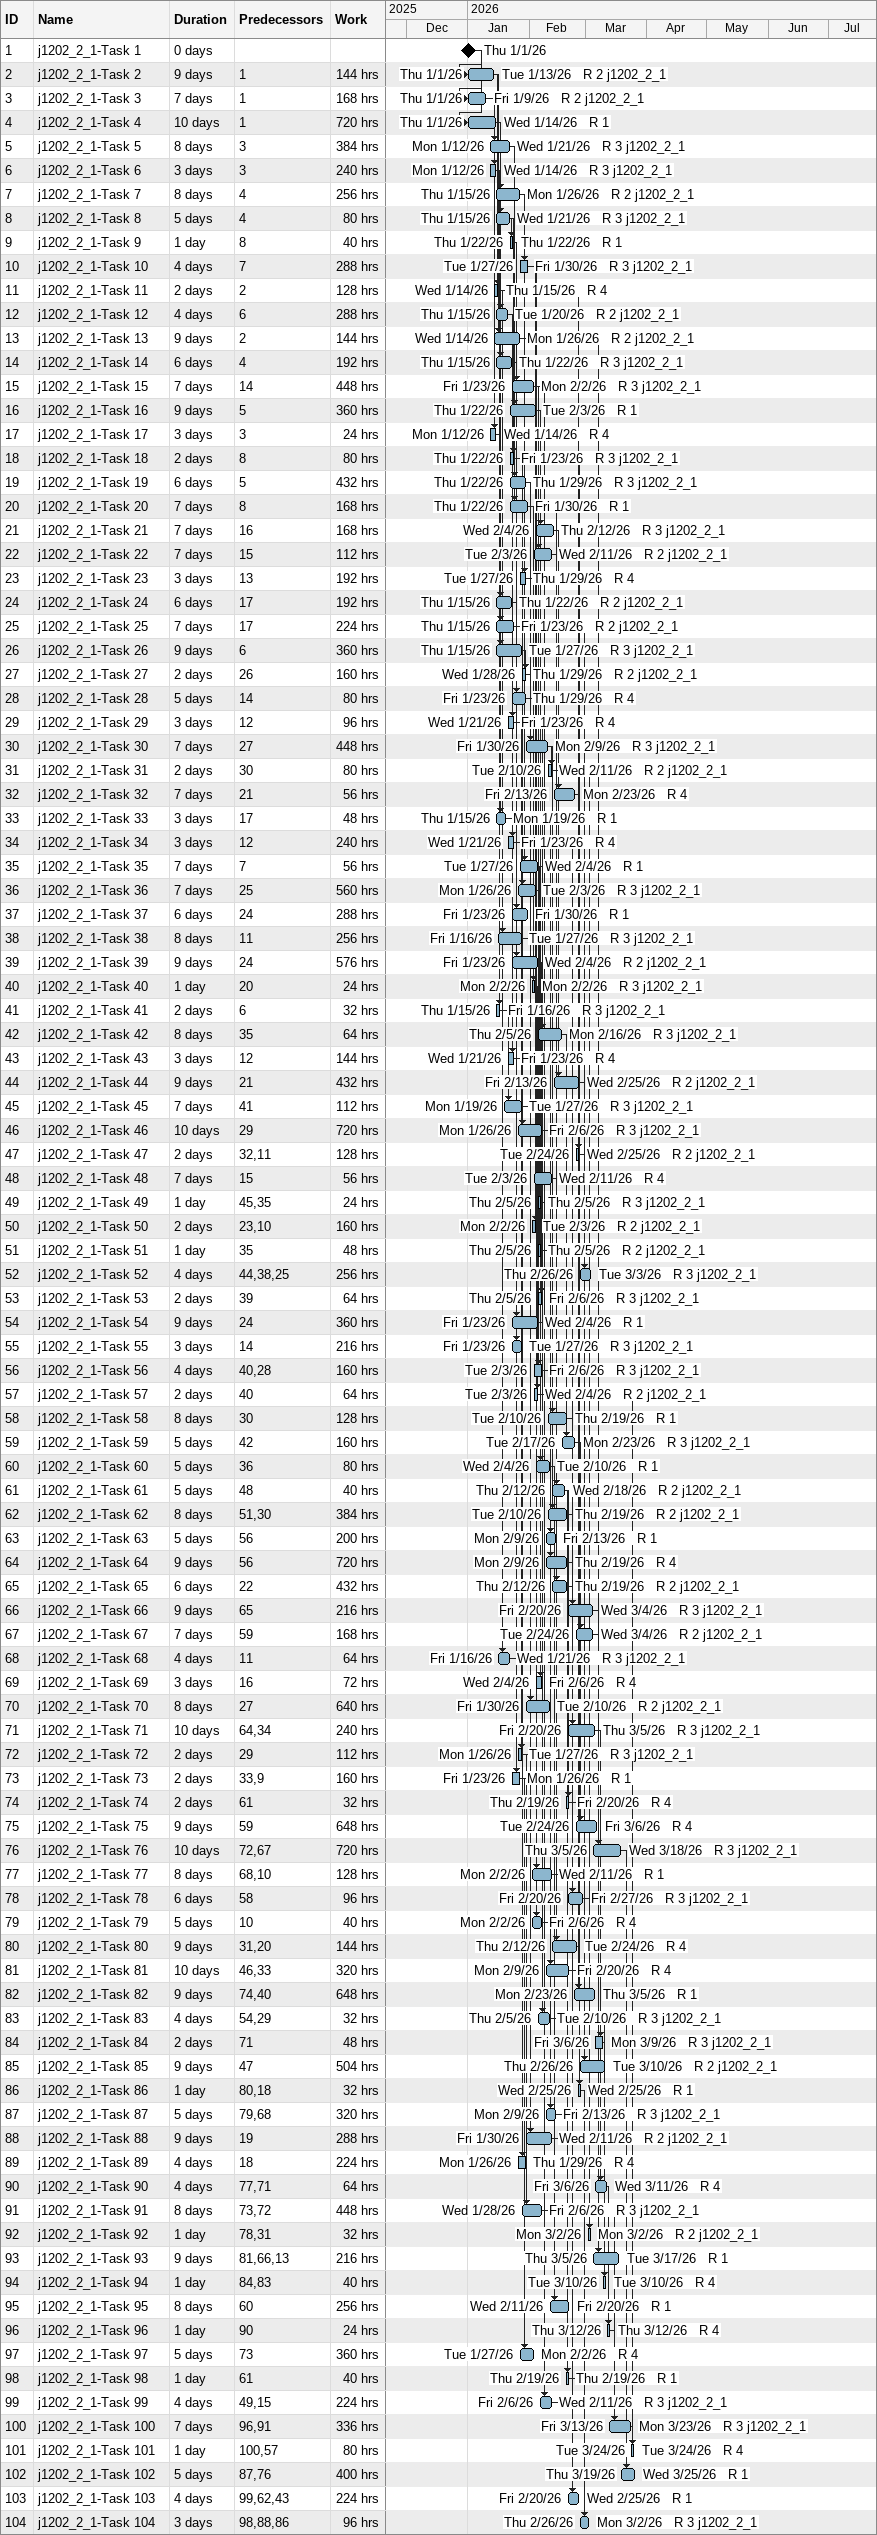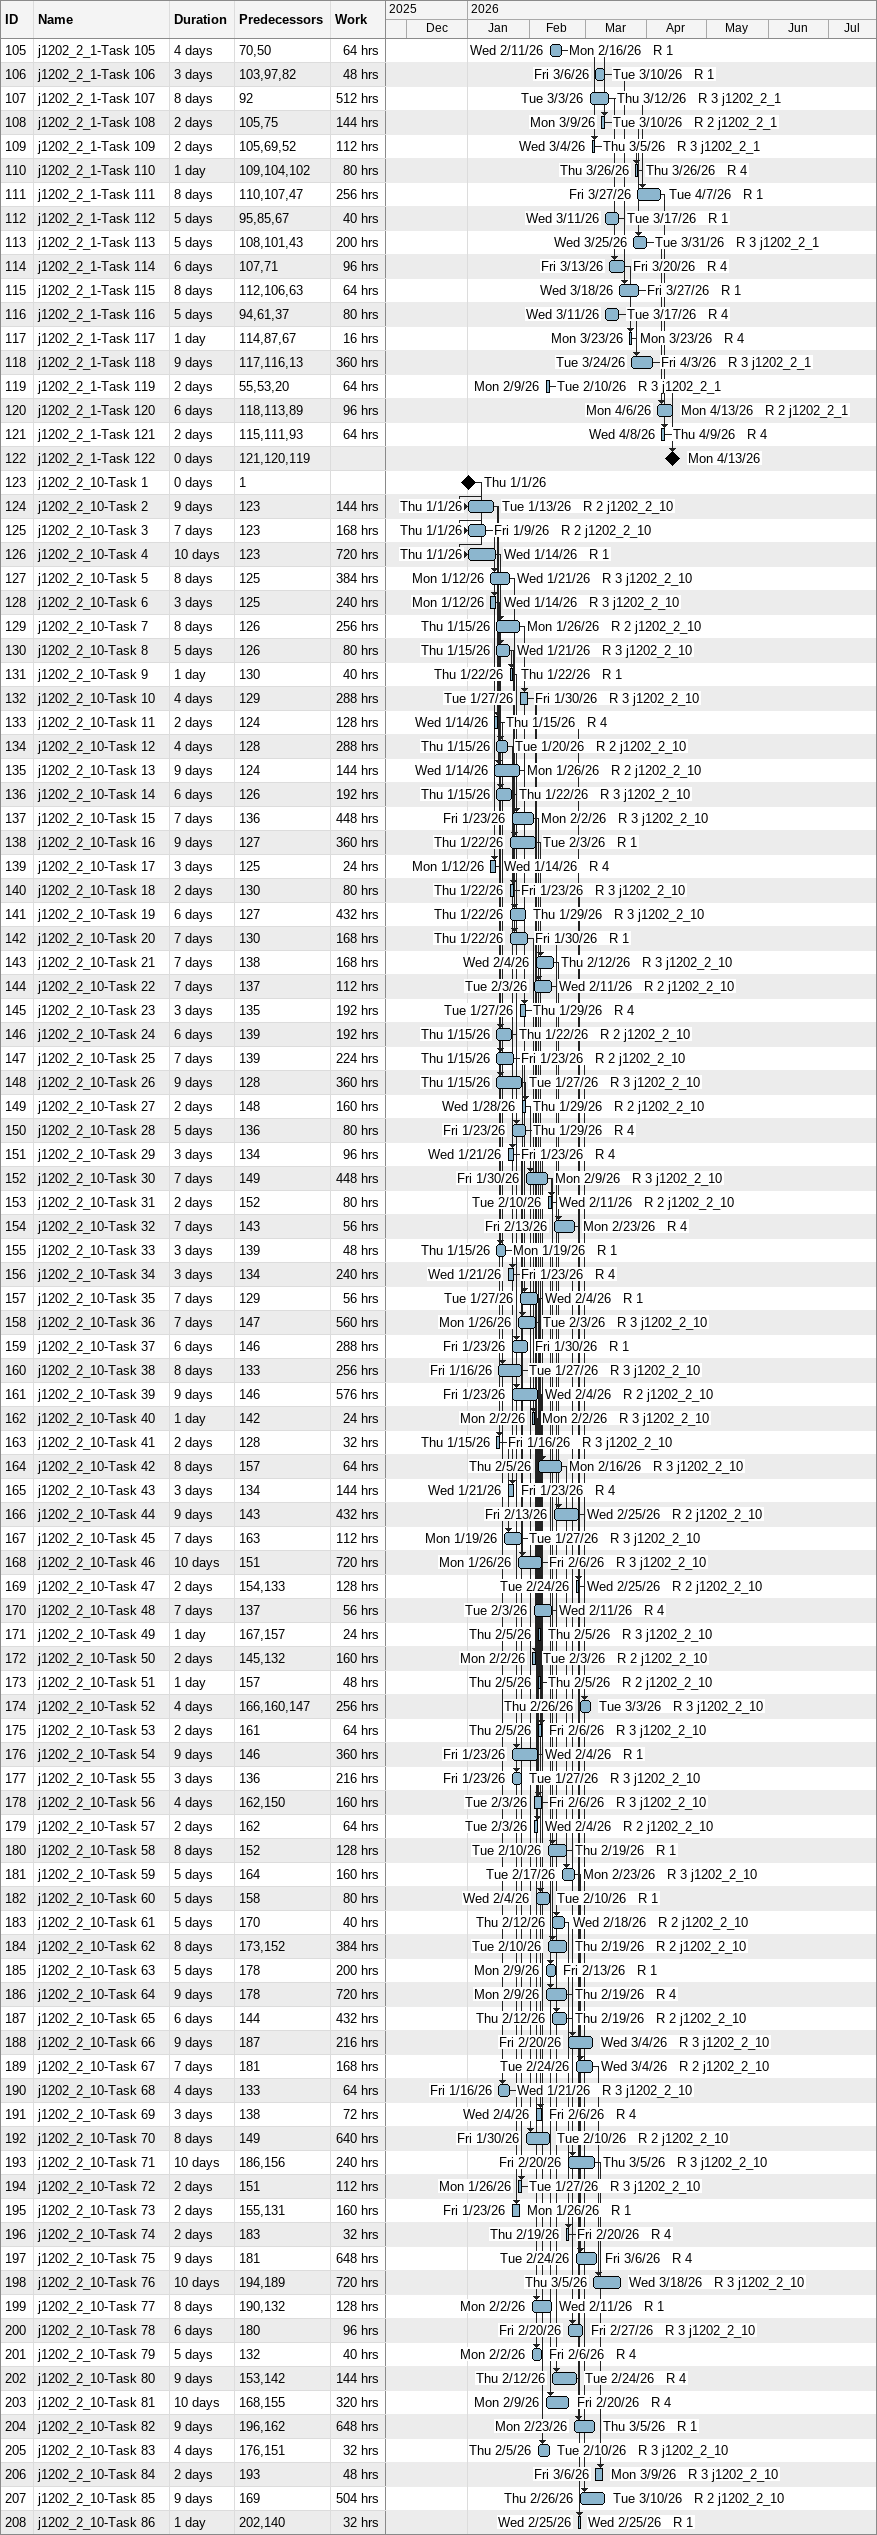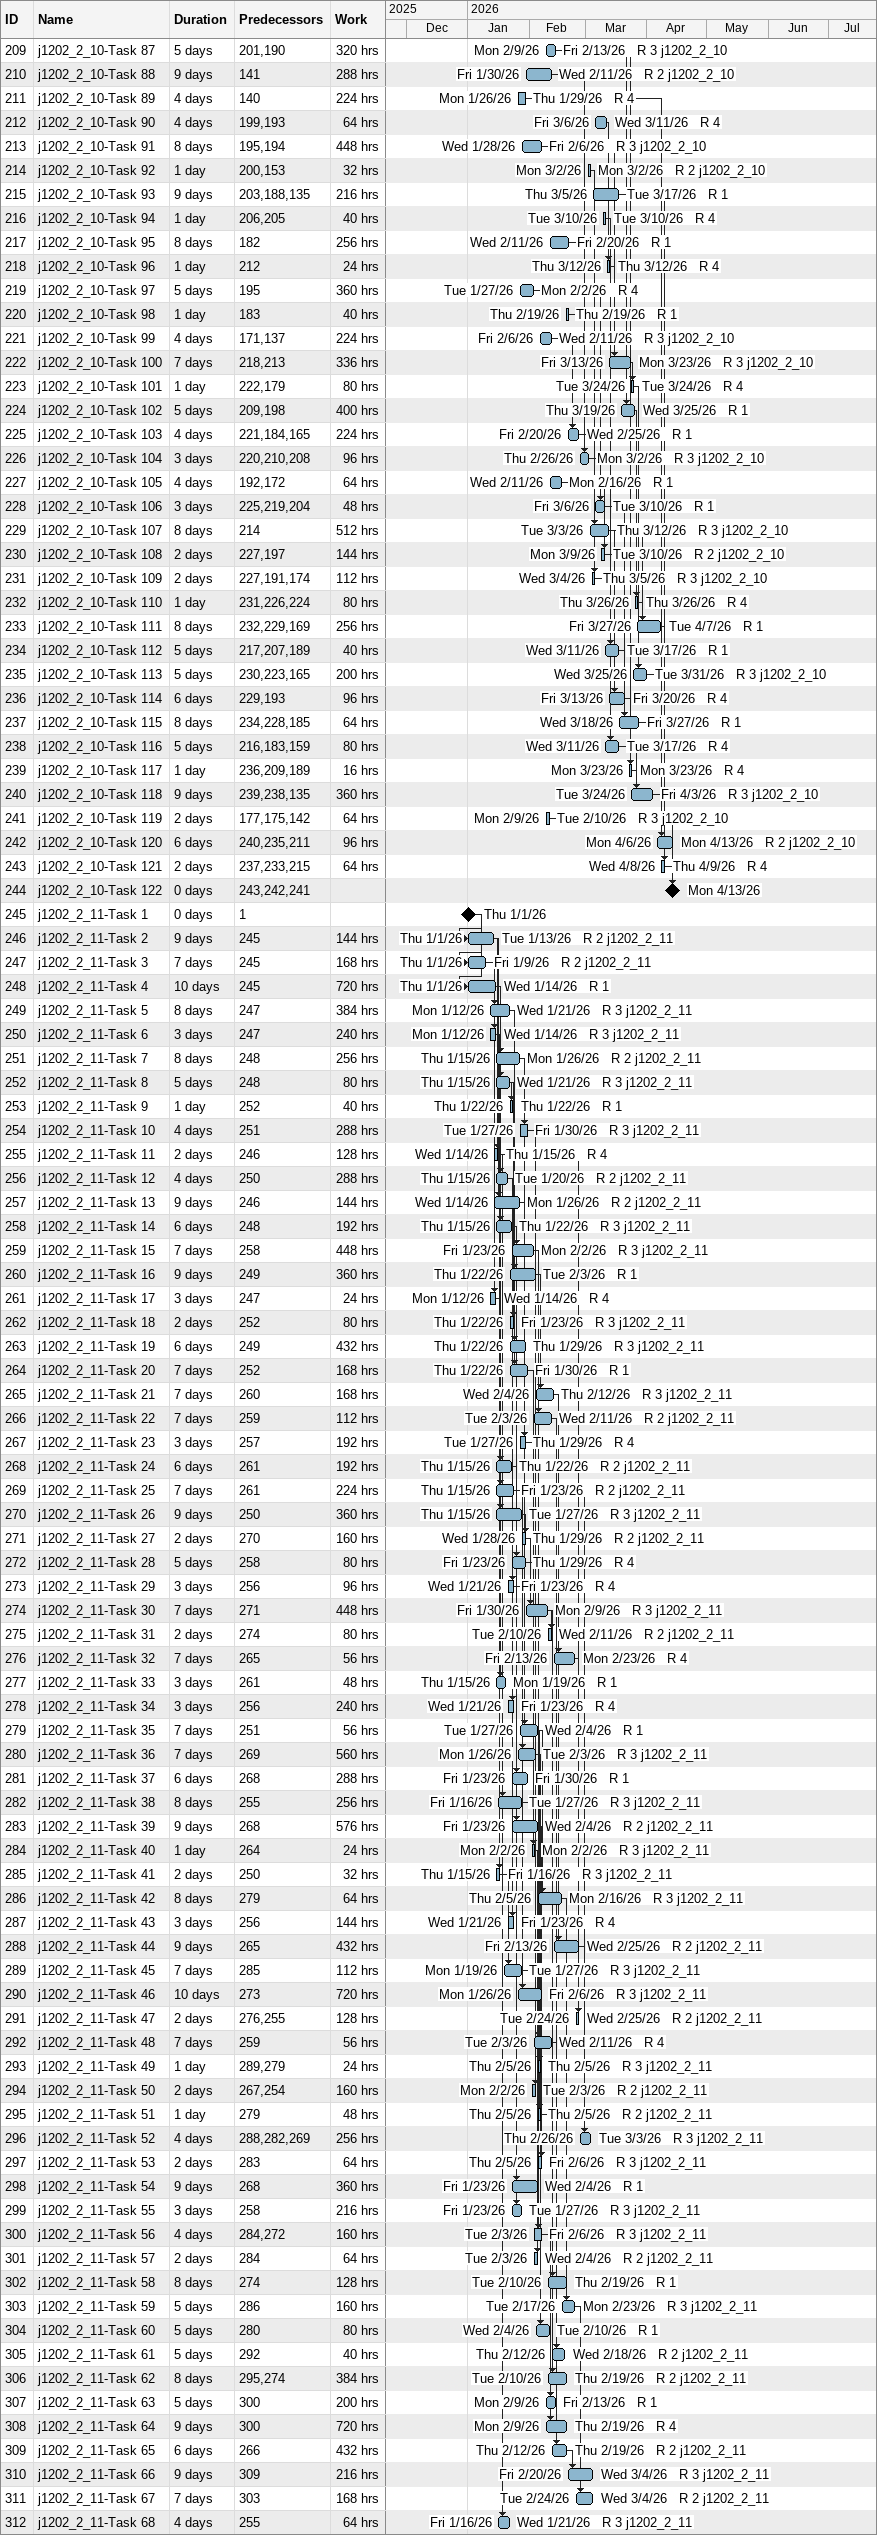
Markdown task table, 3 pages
| ID | Task | Duration | Start | Finish | Predecessors | Resources | Work (h) |
|---|---|---|---|---|---|---|---|
| 1 | j1202_2_1-Task 1 | 0d | 2026-01-01 | 2026-01-01 |  |  |  |
| 2 | j1202_2_1-Task 2 | 9d | 2026-01-01 | 2026-01-13 | 1 | R 2 j1202_2_1 | 144 |
| 3 | j1202_2_1-Task 3 | 7d | 2026-01-01 | 2026-01-09 | 1 | R 2 j1202_2_1 | 168 |
| 4 | j1202_2_1-Task 4 | 10d | 2026-01-01 | 2026-01-14 | 1 | R 1 | 720 |
| 5 | j1202_2_1-Task 5 | 8d | 2026-01-12 | 2026-01-21 | 3 | R 3 j1202_2_1 | 384 |
| 6 | j1202_2_1-Task 6 | 3d | 2026-01-12 | 2026-01-14 | 3 | R 3 j1202_2_1 | 240 |
| 7 | j1202_2_1-Task 7 | 8d | 2026-01-15 | 2026-01-26 | 4 | R 2 j1202_2_1 | 256 |
| 8 | j1202_2_1-Task 8 | 5d | 2026-01-15 | 2026-01-21 | 4 | R 3 j1202_2_1 | 80 |
| 9 | j1202_2_1-Task 9 | 1d | 2026-01-22 | 2026-01-22 | 8 | R 1 | 40 |
| 10 | j1202_2_1-Task 10 | 4d | 2026-01-27 | 2026-01-30 | 7 | R 3 j1202_2_1 | 288 |
| 11 | j1202_2_1-Task 11 | 2d | 2026-01-14 | 2026-01-15 | 2 | R 4 | 128 |
| 12 | j1202_2_1-Task 12 | 4d | 2026-01-15 | 2026-01-20 | 6 | R 2 j1202_2_1 | 288 |
| 13 | j1202_2_1-Task 13 | 9d | 2026-01-14 | 2026-01-26 | 2 | R 2 j1202_2_1 | 144 |
| 14 | j1202_2_1-Task 14 | 6d | 2026-01-15 | 2026-01-22 | 4 | R 3 j1202_2_1 | 192 |
| 15 | j1202_2_1-Task 15 | 7d | 2026-01-23 | 2026-02-02 | 14 | R 3 j1202_2_1 | 448 |
| 16 | j1202_2_1-Task 16 | 9d | 2026-01-22 | 2026-02-03 | 5 | R 1 | 360 |
| 17 | j1202_2_1-Task 17 | 3d | 2026-01-12 | 2026-01-14 | 3 | R 4 | 24 |
| 18 | j1202_2_1-Task 18 | 2d | 2026-01-22 | 2026-01-23 | 8 | R 3 j1202_2_1 | 80 |
| 19 | j1202_2_1-Task 19 | 6d | 2026-01-22 | 2026-01-29 | 5 | R 3 j1202_2_1 | 432 |
| 20 | j1202_2_1-Task 20 | 7d | 2026-01-22 | 2026-01-30 | 8 | R 1 | 168 |
| 21 | j1202_2_1-Task 21 | 7d | 2026-02-04 | 2026-02-12 | 16 | R 3 j1202_2_1 | 168 |
| 22 | j1202_2_1-Task 22 | 7d | 2026-02-03 | 2026-02-11 | 15 | R 2 j1202_2_1 | 112 |
| 23 | j1202_2_1-Task 23 | 3d | 2026-01-27 | 2026-01-29 | 13 | R 4 | 192 |
| 24 | j1202_2_1-Task 24 | 6d | 2026-01-15 | 2026-01-22 | 17 | R 2 j1202_2_1 | 192 |
| 25 | j1202_2_1-Task 25 | 7d | 2026-01-15 | 2026-01-23 | 17 | R 2 j1202_2_1 | 224 |
| 26 | j1202_2_1-Task 26 | 9d | 2026-01-15 | 2026-01-27 | 6 | R 3 j1202_2_1 | 360 |
| 27 | j1202_2_1-Task 27 | 2d | 2026-01-28 | 2026-01-29 | 26 | R 2 j1202_2_1 | 160 |
| 28 | j1202_2_1-Task 28 | 5d | 2026-01-23 | 2026-01-29 | 14 | R 4 | 80 |
| 29 | j1202_2_1-Task 29 | 3d | 2026-01-21 | 2026-01-23 | 12 | R 4 | 96 |
| 30 | j1202_2_1-Task 30 | 7d | 2026-01-30 | 2026-02-09 | 27 | R 3 j1202_2_1 | 448 |
| 31 | j1202_2_1-Task 31 | 2d | 2026-02-10 | 2026-02-11 | 30 | R 2 j1202_2_1 | 80 |
| 32 | j1202_2_1-Task 32 | 7d | 2026-02-13 | 2026-02-23 | 21 | R 4 | 56 |
| 33 | j1202_2_1-Task 33 | 3d | 2026-01-15 | 2026-01-19 | 17 | R 1 | 48 |
| 34 | j1202_2_1-Task 34 | 3d | 2026-01-21 | 2026-01-23 | 12 | R 4 | 240 |
| 35 | j1202_2_1-Task 35 | 7d | 2026-01-27 | 2026-02-04 | 7 | R 1 | 56 |
| 36 | j1202_2_1-Task 36 | 7d | 2026-01-26 | 2026-02-03 | 25 | R 3 j1202_2_1 | 560 |
| 37 | j1202_2_1-Task 37 | 6d | 2026-01-23 | 2026-01-30 | 24 | R 1 | 288 |
| 38 | j1202_2_1-Task 38 | 8d | 2026-01-16 | 2026-01-27 | 11 | R 3 j1202_2_1 | 256 |
| 39 | j1202_2_1-Task 39 | 9d | 2026-01-23 | 2026-02-04 | 24 | R 2 j1202_2_1 | 576 |
| 40 | j1202_2_1-Task 40 | 1d | 2026-02-02 | 2026-02-02 | 20 | R 3 j1202_2_1 | 24 |
| 41 | j1202_2_1-Task 41 | 2d | 2026-01-15 | 2026-01-16 | 6 | R 3 j1202_2_1 | 32 |
| 42 | j1202_2_1-Task 42 | 8d | 2026-02-05 | 2026-02-16 | 35 | R 3 j1202_2_1 | 64 |
| 43 | j1202_2_1-Task 43 | 3d | 2026-01-21 | 2026-01-23 | 12 | R 4 | 144 |
| 44 | j1202_2_1-Task 44 | 9d | 2026-02-13 | 2026-02-25 | 21 | R 2 j1202_2_1 | 432 |
| 45 | j1202_2_1-Task 45 | 7d | 2026-01-19 | 2026-01-27 | 41 | R 3 j1202_2_1 | 112 |
| 46 | j1202_2_1-Task 46 | 10d | 2026-01-26 | 2026-02-06 | 29 | R 3 j1202_2_1 | 720 |
| 47 | j1202_2_1-Task 47 | 2d | 2026-02-24 | 2026-02-25 | 32, 11 | R 2 j1202_2_1 | 128 |
| 48 | j1202_2_1-Task 48 | 7d | 2026-02-03 | 2026-02-11 | 15 | R 4 | 56 |
| 49 | j1202_2_1-Task 49 | 1d | 2026-02-05 | 2026-02-05 | 45, 35 | R 3 j1202_2_1 | 24 |
| 50 | j1202_2_1-Task 50 | 2d | 2026-02-02 | 2026-02-03 | 23, 10 | R 2 j1202_2_1 | 160 |
| 51 | j1202_2_1-Task 51 | 1d | 2026-02-05 | 2026-02-05 | 35 | R 2 j1202_2_1 | 48 |
| 52 | j1202_2_1-Task 52 | 4d | 2026-02-26 | 2026-03-03 | 44, 38, 25 | R 3 j1202_2_1 | 256 |
| 53 | j1202_2_1-Task 53 | 2d | 2026-02-05 | 2026-02-06 | 39 | R 3 j1202_2_1 | 64 |
| 54 | j1202_2_1-Task 54 | 9d | 2026-01-23 | 2026-02-04 | 24 | R 1 | 360 |
| 55 | j1202_2_1-Task 55 | 3d | 2026-01-23 | 2026-01-27 | 14 | R 3 j1202_2_1 | 216 |
| 56 | j1202_2_1-Task 56 | 4d | 2026-02-03 | 2026-02-06 | 40, 28 | R 3 j1202_2_1 | 160 |
| 57 | j1202_2_1-Task 57 | 2d | 2026-02-03 | 2026-02-04 | 40 | R 2 j1202_2_1 | 64 |
| 58 | j1202_2_1-Task 58 | 8d | 2026-02-10 | 2026-02-19 | 30 | R 1 | 128 |
| 59 | j1202_2_1-Task 59 | 5d | 2026-02-17 | 2026-02-23 | 42 | R 3 j1202_2_1 | 160 |
| 60 | j1202_2_1-Task 60 | 5d | 2026-02-04 | 2026-02-10 | 36 | R 1 | 80 |
| 61 | j1202_2_1-Task 61 | 5d | 2026-02-12 | 2026-02-18 | 48 | R 2 j1202_2_1 | 40 |
| 62 | j1202_2_1-Task 62 | 8d | 2026-02-10 | 2026-02-19 | 51, 30 | R 2 j1202_2_1 | 384 |
| 63 | j1202_2_1-Task 63 | 5d | 2026-02-09 | 2026-02-13 | 56 | R 1 | 200 |
| 64 | j1202_2_1-Task 64 | 9d | 2026-02-09 | 2026-02-19 | 56 | R 4 | 720 |
| 65 | j1202_2_1-Task 65 | 6d | 2026-02-12 | 2026-02-19 | 22 | R 2 j1202_2_1 | 432 |
| 66 | j1202_2_1-Task 66 | 9d | 2026-02-20 | 2026-03-04 | 65 | R 3 j1202_2_1 | 216 |
| 67 | j1202_2_1-Task 67 | 7d | 2026-02-24 | 2026-03-04 | 59 | R 2 j1202_2_1 | 168 |
| 68 | j1202_2_1-Task 68 | 4d | 2026-01-16 | 2026-01-21 | 11 | R 3 j1202_2_1 | 64 |
| 69 | j1202_2_1-Task 69 | 3d | 2026-02-04 | 2026-02-06 | 16 | R 4 | 72 |
| 70 | j1202_2_1-Task 70 | 8d | 2026-01-30 | 2026-02-10 | 27 | R 2 j1202_2_1 | 640 |
| 71 | j1202_2_1-Task 71 | 10d | 2026-02-20 | 2026-03-05 | 64, 34 | R 3 j1202_2_1 | 240 |
| 72 | j1202_2_1-Task 72 | 2d | 2026-01-26 | 2026-01-27 | 29 | R 3 j1202_2_1 | 112 |
| 73 | j1202_2_1-Task 73 | 2d | 2026-01-23 | 2026-01-26 | 33, 9 | R 1 | 160 |
| 74 | j1202_2_1-Task 74 | 2d | 2026-02-19 | 2026-02-20 | 61 | R 4 | 32 |
| 75 | j1202_2_1-Task 75 | 9d | 2026-02-24 | 2026-03-06 | 59 | R 4 | 648 |
| 76 | j1202_2_1-Task 76 | 10d | 2026-03-05 | 2026-03-18 | 72, 67 | R 3 j1202_2_1 | 720 |
| 77 | j1202_2_1-Task 77 | 8d | 2026-02-02 | 2026-02-11 | 68, 10 | R 1 | 128 |
| 78 | j1202_2_1-Task 78 | 6d | 2026-02-20 | 2026-02-27 | 58 | R 3 j1202_2_1 | 96 |
| 79 | j1202_2_1-Task 79 | 5d | 2026-02-02 | 2026-02-06 | 10 | R 4 | 40 |
| 80 | j1202_2_1-Task 80 | 9d | 2026-02-12 | 2026-02-24 | 31, 20 | R 4 | 144 |
| 81 | j1202_2_1-Task 81 | 10d | 2026-02-09 | 2026-02-20 | 46, 33 | R 4 | 320 |
| 82 | j1202_2_1-Task 82 | 9d | 2026-02-23 | 2026-03-05 | 74, 40 | R 1 | 648 |
| 83 | j1202_2_1-Task 83 | 4d | 2026-02-05 | 2026-02-10 | 54, 29 | R 3 j1202_2_1 | 32 |
| 84 | j1202_2_1-Task 84 | 2d | 2026-03-06 | 2026-03-09 | 71 | R 3 j1202_2_1 | 48 |
| 85 | j1202_2_1-Task 85 | 9d | 2026-02-26 | 2026-03-10 | 47 | R 2 j1202_2_1 | 504 |
| 86 | j1202_2_1-Task 86 | 1d | 2026-02-25 | 2026-02-25 | 80, 18 | R 1 | 32 |
| 87 | j1202_2_1-Task 87 | 5d | 2026-02-09 | 2026-02-13 | 79, 68 | R 3 j1202_2_1 | 320 |
| 88 | j1202_2_1-Task 88 | 9d | 2026-01-30 | 2026-02-11 | 19 | R 2 j1202_2_1 | 288 |
| 89 | j1202_2_1-Task 89 | 4d | 2026-01-26 | 2026-01-29 | 18 | R 4 | 224 |
| 90 | j1202_2_1-Task 90 | 4d | 2026-03-06 | 2026-03-11 | 77, 71 | R 4 | 64 |
| 91 | j1202_2_1-Task 91 | 8d | 2026-01-28 | 2026-02-06 | 73, 72 | R 3 j1202_2_1 | 448 |
| 92 | j1202_2_1-Task 92 | 1d | 2026-03-02 | 2026-03-02 | 78, 31 | R 2 j1202_2_1 | 32 |
| 93 | j1202_2_1-Task 93 | 9d | 2026-03-05 | 2026-03-17 | 81, 66, 13 | R 1 | 216 |
| 94 | j1202_2_1-Task 94 | 1d | 2026-03-10 | 2026-03-10 | 84, 83 | R 4 | 40 |
| 95 | j1202_2_1-Task 95 | 8d | 2026-02-11 | 2026-02-20 | 60 | R 1 | 256 |
| 96 | j1202_2_1-Task 96 | 1d | 2026-03-12 | 2026-03-12 | 90 | R 4 | 24 |
| 97 | j1202_2_1-Task 97 | 5d | 2026-01-27 | 2026-02-02 | 73 | R 4 | 360 |
| 98 | j1202_2_1-Task 98 | 1d | 2026-02-19 | 2026-02-19 | 61 | R 1 | 40 |
| 99 | j1202_2_1-Task 99 | 4d | 2026-02-06 | 2026-02-11 | 49, 15 | R 3 j1202_2_1 | 224 |
| 100 | j1202_2_1-Task 100 | 7d | 2026-03-13 | 2026-03-23 | 96, 91 | R 3 j1202_2_1 | 336 |
| 101 | j1202_2_1-Task 101 | 1d | 2026-03-24 | 2026-03-24 | 100, 57 | R 4 | 80 |
| 102 | j1202_2_1-Task 102 | 5d | 2026-03-19 | 2026-03-25 | 87, 76 | R 1 | 400 |
| 103 | j1202_2_1-Task 103 | 4d | 2026-02-20 | 2026-02-25 | 99, 62, 43 | R 1 | 224 |
| 104 | j1202_2_1-Task 104 | 3d | 2026-02-26 | 2026-03-02 | 98, 88, 86 | R 3 j1202_2_1 | 96 |
| 105 | j1202_2_1-Task 105 | 4d | 2026-02-11 | 2026-02-16 | 70, 50 | R 1 | 64 |
| 106 | j1202_2_1-Task 106 | 3d | 2026-03-06 | 2026-03-10 | 103, 97, 82 | R 1 | 48 |
| 107 | j1202_2_1-Task 107 | 8d | 2026-03-03 | 2026-03-12 | 92 | R 3 j1202_2_1 | 512 |
| 108 | j1202_2_1-Task 108 | 2d | 2026-03-09 | 2026-03-10 | 105, 75 | R 2 j1202_2_1 | 144 |
| 109 | j1202_2_1-Task 109 | 2d | 2026-03-04 | 2026-03-05 | 105, 69, 52 | R 3 j1202_2_1 | 112 |
| 110 | j1202_2_1-Task 110 | 1d | 2026-03-26 | 2026-03-26 | 109, 104, 102 | R 4 | 80 |
| 111 | j1202_2_1-Task 111 | 8d | 2026-03-27 | 2026-04-07 | 110, 107, 47 | R 1 | 256 |
| 112 | j1202_2_1-Task 112 | 5d | 2026-03-11 | 2026-03-17 | 95, 85, 67 | R 1 | 40 |
| 113 | j1202_2_1-Task 113 | 5d | 2026-03-25 | 2026-03-31 | 108, 101, 43 | R 3 j1202_2_1 | 200 |
| 114 | j1202_2_1-Task 114 | 6d | 2026-03-13 | 2026-03-20 | 107, 71 | R 4 | 96 |
| 115 | j1202_2_1-Task 115 | 8d | 2026-03-18 | 2026-03-27 | 112, 106, 63 | R 1 | 64 |
| 116 | j1202_2_1-Task 116 | 5d | 2026-03-11 | 2026-03-17 | 94, 61, 37 | R 4 | 80 |
| 117 | j1202_2_1-Task 117 | 1d | 2026-03-23 | 2026-03-23 | 114, 87, 67 | R 4 | 16 |
| 118 | j1202_2_1-Task 118 | 9d | 2026-03-24 | 2026-04-03 | 117, 116, 13 | R 3 j1202_2_1 | 360 |
| 119 | j1202_2_1-Task 119 | 2d | 2026-02-09 | 2026-02-10 | 55, 53, 20 | R 3 j1202_2_1 | 64 |
| 120 | j1202_2_1-Task 120 | 6d | 2026-04-06 | 2026-04-13 | 118, 113, 89 | R 2 j1202_2_1 | 96 |
| 121 | j1202_2_1-Task 121 | 2d | 2026-04-08 | 2026-04-09 | 115, 111, 93 | R 4 | 64 |
| 122 | j1202_2_1-Task 122 | 0d | 2026-04-13 | 2026-04-13 | 121, 120, 119 |  |  |
| 123 | j1202_2_10-Task 1 | 0d | 2026-01-01 | 2026-01-01 | 1 |  |  |
| 124 | j1202_2_10-Task 2 | 9d | 2026-01-01 | 2026-01-13 | 123 | R 2 j1202_2_10 | 144 |
| 125 | j1202_2_10-Task 3 | 7d | 2026-01-01 | 2026-01-09 | 123 | R 2 j1202_2_10 | 168 |
| 126 | j1202_2_10-Task 4 | 10d | 2026-01-01 | 2026-01-14 | 123 | R 1 | 720 |
| 127 | j1202_2_10-Task 5 | 8d | 2026-01-12 | 2026-01-21 | 125 | R 3 j1202_2_10 | 384 |
| 128 | j1202_2_10-Task 6 | 3d | 2026-01-12 | 2026-01-14 | 125 | R 3 j1202_2_10 | 240 |
| 129 | j1202_2_10-Task 7 | 8d | 2026-01-15 | 2026-01-26 | 126 | R 2 j1202_2_10 | 256 |
| 130 | j1202_2_10-Task 8 | 5d | 2026-01-15 | 2026-01-21 | 126 | R 3 j1202_2_10 | 80 |
| 131 | j1202_2_10-Task 9 | 1d | 2026-01-22 | 2026-01-22 | 130 | R 1 | 40 |
| 132 | j1202_2_10-Task 10 | 4d | 2026-01-27 | 2026-01-30 | 129 | R 3 j1202_2_10 | 288 |
| 133 | j1202_2_10-Task 11 | 2d | 2026-01-14 | 2026-01-15 | 124 | R 4 | 128 |
| 134 | j1202_2_10-Task 12 | 4d | 2026-01-15 | 2026-01-20 | 128 | R 2 j1202_2_10 | 288 |
| 135 | j1202_2_10-Task 13 | 9d | 2026-01-14 | 2026-01-26 | 124 | R 2 j1202_2_10 | 144 |
| 136 | j1202_2_10-Task 14 | 6d | 2026-01-15 | 2026-01-22 | 126 | R 3 j1202_2_10 | 192 |
| 137 | j1202_2_10-Task 15 | 7d | 2026-01-23 | 2026-02-02 | 136 | R 3 j1202_2_10 | 448 |
| 138 | j1202_2_10-Task 16 | 9d | 2026-01-22 | 2026-02-03 | 127 | R 1 | 360 |
| 139 | j1202_2_10-Task 17 | 3d | 2026-01-12 | 2026-01-14 | 125 | R 4 | 24 |
| 140 | j1202_2_10-Task 18 | 2d | 2026-01-22 | 2026-01-23 | 130 | R 3 j1202_2_10 | 80 |
| 141 | j1202_2_10-Task 19 | 6d | 2026-01-22 | 2026-01-29 | 127 | R 3 j1202_2_10 | 432 |
| 142 | j1202_2_10-Task 20 | 7d | 2026-01-22 | 2026-01-30 | 130 | R 1 | 168 |
| 143 | j1202_2_10-Task 21 | 7d | 2026-02-04 | 2026-02-12 | 138 | R 3 j1202_2_10 | 168 |
| 144 | j1202_2_10-Task 22 | 7d | 2026-02-03 | 2026-02-11 | 137 | R 2 j1202_2_10 | 112 |
| 145 | j1202_2_10-Task 23 | 3d | 2026-01-27 | 2026-01-29 | 135 | R 4 | 192 |
| 146 | j1202_2_10-Task 24 | 6d | 2026-01-15 | 2026-01-22 | 139 | R 2 j1202_2_10 | 192 |
| 147 | j1202_2_10-Task 25 | 7d | 2026-01-15 | 2026-01-23 | 139 | R 2 j1202_2_10 | 224 |
| 148 | j1202_2_10-Task 26 | 9d | 2026-01-15 | 2026-01-27 | 128 | R 3 j1202_2_10 | 360 |
| 149 | j1202_2_10-Task 27 | 2d | 2026-01-28 | 2026-01-29 | 148 | R 2 j1202_2_10 | 160 |
| 150 | j1202_2_10-Task 28 | 5d | 2026-01-23 | 2026-01-29 | 136 | R 4 | 80 |
| 151 | j1202_2_10-Task 29 | 3d | 2026-01-21 | 2026-01-23 | 134 | R 4 | 96 |
| 152 | j1202_2_10-Task 30 | 7d | 2026-01-30 | 2026-02-09 | 149 | R 3 j1202_2_10 | 448 |
| 153 | j1202_2_10-Task 31 | 2d | 2026-02-10 | 2026-02-11 | 152 | R 2 j1202_2_10 | 80 |
| 154 | j1202_2_10-Task 32 | 7d | 2026-02-13 | 2026-02-23 | 143 | R 4 | 56 |
| 155 | j1202_2_10-Task 33 | 3d | 2026-01-15 | 2026-01-19 | 139 | R 1 | 48 |
| 156 | j1202_2_10-Task 34 | 3d | 2026-01-21 | 2026-01-23 | 134 | R 4 | 240 |
| 157 | j1202_2_10-Task 35 | 7d | 2026-01-27 | 2026-02-04 | 129 | R 1 | 56 |
| 158 | j1202_2_10-Task 36 | 7d | 2026-01-26 | 2026-02-03 | 147 | R 3 j1202_2_10 | 560 |
| 159 | j1202_2_10-Task 37 | 6d | 2026-01-23 | 2026-01-30 | 146 | R 1 | 288 |
| 160 | j1202_2_10-Task 38 | 8d | 2026-01-16 | 2026-01-27 | 133 | R 3 j1202_2_10 | 256 |
| 161 | j1202_2_10-Task 39 | 9d | 2026-01-23 | 2026-02-04 | 146 | R 2 j1202_2_10 | 576 |
| 162 | j1202_2_10-Task 40 | 1d | 2026-02-02 | 2026-02-02 | 142 | R 3 j1202_2_10 | 24 |
| 163 | j1202_2_10-Task 41 | 2d | 2026-01-15 | 2026-01-16 | 128 | R 3 j1202_2_10 | 32 |
| 164 | j1202_2_10-Task 42 | 8d | 2026-02-05 | 2026-02-16 | 157 | R 3 j1202_2_10 | 64 |
| 165 | j1202_2_10-Task 43 | 3d | 2026-01-21 | 2026-01-23 | 134 | R 4 | 144 |
| 166 | j1202_2_10-Task 44 | 9d | 2026-02-13 | 2026-02-25 | 143 | R 2 j1202_2_10 | 432 |
| 167 | j1202_2_10-Task 45 | 7d | 2026-01-19 | 2026-01-27 | 163 | R 3 j1202_2_10 | 112 |
| 168 | j1202_2_10-Task 46 | 10d | 2026-01-26 | 2026-02-06 | 151 | R 3 j1202_2_10 | 720 |
| 169 | j1202_2_10-Task 47 | 2d | 2026-02-24 | 2026-02-25 | 154, 133 | R 2 j1202_2_10 | 128 |
| 170 | j1202_2_10-Task 48 | 7d | 2026-02-03 | 2026-02-11 | 137 | R 4 | 56 |
| 171 | j1202_2_10-Task 49 | 1d | 2026-02-05 | 2026-02-05 | 167, 157 | R 3 j1202_2_10 | 24 |
| 172 | j1202_2_10-Task 50 | 2d | 2026-02-02 | 2026-02-03 | 145, 132 | R 2 j1202_2_10 | 160 |
| 173 | j1202_2_10-Task 51 | 1d | 2026-02-05 | 2026-02-05 | 157 | R 2 j1202_2_10 | 48 |
| 174 | j1202_2_10-Task 52 | 4d | 2026-02-26 | 2026-03-03 | 166, 160, 147 | R 3 j1202_2_10 | 256 |
| 175 | j1202_2_10-Task 53 | 2d | 2026-02-05 | 2026-02-06 | 161 | R 3 j1202_2_10 | 64 |
| 176 | j1202_2_10-Task 54 | 9d | 2026-01-23 | 2026-02-04 | 146 | R 1 | 360 |
| 177 | j1202_2_10-Task 55 | 3d | 2026-01-23 | 2026-01-27 | 136 | R 3 j1202_2_10 | 216 |
| 178 | j1202_2_10-Task 56 | 4d | 2026-02-03 | 2026-02-06 | 162, 150 | R 3 j1202_2_10 | 160 |
| 179 | j1202_2_10-Task 57 | 2d | 2026-02-03 | 2026-02-04 | 162 | R 2 j1202_2_10 | 64 |
| 180 | j1202_2_10-Task 58 | 8d | 2026-02-10 | 2026-02-19 | 152 | R 1 | 128 |
| 181 | j1202_2_10-Task 59 | 5d | 2026-02-17 | 2026-02-23 | 164 | R 3 j1202_2_10 | 160 |
| 182 | j1202_2_10-Task 60 | 5d | 2026-02-04 | 2026-02-10 | 158 | R 1 | 80 |
| 183 | j1202_2_10-Task 61 | 5d | 2026-02-12 | 2026-02-18 | 170 | R 2 j1202_2_10 | 40 |
| 184 | j1202_2_10-Task 62 | 8d | 2026-02-10 | 2026-02-19 | 173, 152 | R 2 j1202_2_10 | 384 |
| 185 | j1202_2_10-Task 63 | 5d | 2026-02-09 | 2026-02-13 | 178 | R 1 | 200 |
| 186 | j1202_2_10-Task 64 | 9d | 2026-02-09 | 2026-02-19 | 178 | R 4 | 720 |
| 187 | j1202_2_10-Task 65 | 6d | 2026-02-12 | 2026-02-19 | 144 | R 2 j1202_2_10 | 432 |
| 188 | j1202_2_10-Task 66 | 9d | 2026-02-20 | 2026-03-04 | 187 | R 3 j1202_2_10 | 216 |
| 189 | j1202_2_10-Task 67 | 7d | 2026-02-24 | 2026-03-04 | 181 | R 2 j1202_2_10 | 168 |
| 190 | j1202_2_10-Task 68 | 4d | 2026-01-16 | 2026-01-21 | 133 | R 3 j1202_2_10 | 64 |
| 191 | j1202_2_10-Task 69 | 3d | 2026-02-04 | 2026-02-06 | 138 | R 4 | 72 |
| 192 | j1202_2_10-Task 70 | 8d | 2026-01-30 | 2026-02-10 | 149 | R 2 j1202_2_10 | 640 |
| 193 | j1202_2_10-Task 71 | 10d | 2026-02-20 | 2026-03-05 | 186, 156 | R 3 j1202_2_10 | 240 |
| 194 | j1202_2_10-Task 72 | 2d | 2026-01-26 | 2026-01-27 | 151 | R 3 j1202_2_10 | 112 |
| 195 | j1202_2_10-Task 73 | 2d | 2026-01-23 | 2026-01-26 | 155, 131 | R 1 | 160 |
| 196 | j1202_2_10-Task 74 | 2d | 2026-02-19 | 2026-02-20 | 183 | R 4 | 32 |
| 197 | j1202_2_10-Task 75 | 9d | 2026-02-24 | 2026-03-06 | 181 | R 4 | 648 |
| 198 | j1202_2_10-Task 76 | 10d | 2026-03-05 | 2026-03-18 | 194, 189 | R 3 j1202_2_10 | 720 |
| 199 | j1202_2_10-Task 77 | 8d | 2026-02-02 | 2026-02-11 | 190, 132 | R 1 | 128 |
| 200 | j1202_2_10-Task 78 | 6d | 2026-02-20 | 2026-02-27 | 180 | R 3 j1202_2_10 | 96 |
| 201 | j1202_2_10-Task 79 | 5d | 2026-02-02 | 2026-02-06 | 132 | R 4 | 40 |
| 202 | j1202_2_10-Task 80 | 9d | 2026-02-12 | 2026-02-24 | 153, 142 | R 4 | 144 |
| 203 | j1202_2_10-Task 81 | 10d | 2026-02-09 | 2026-02-20 | 168, 155 | R 4 | 320 |
| 204 | j1202_2_10-Task 82 | 9d | 2026-02-23 | 2026-03-05 | 196, 162 | R 1 | 648 |
| 205 | j1202_2_10-Task 83 | 4d | 2026-02-05 | 2026-02-10 | 176, 151 | R 3 j1202_2_10 | 32 |
| 206 | j1202_2_10-Task 84 | 2d | 2026-03-06 | 2026-03-09 | 193 | R 3 j1202_2_10 | 48 |
| 207 | j1202_2_10-Task 85 | 9d | 2026-02-26 | 2026-03-10 | 169 | R 2 j1202_2_10 | 504 |
| 208 | j1202_2_10-Task 86 | 1d | 2026-02-25 | 2026-02-25 | 202, 140 | R 1 | 32 |
| 209 | j1202_2_10-Task 87 | 5d | 2026-02-09 | 2026-02-13 | 201, 190 | R 3 j1202_2_10 | 320 |
| 210 | j1202_2_10-Task 88 | 9d | 2026-01-30 | 2026-02-11 | 141 | R 2 j1202_2_10 | 288 |
| 211 | j1202_2_10-Task 89 | 4d | 2026-01-26 | 2026-01-29 | 140 | R 4 | 224 |
| 212 | j1202_2_10-Task 90 | 4d | 2026-03-06 | 2026-03-11 | 199, 193 | R 4 | 64 |
| 213 | j1202_2_10-Task 91 | 8d | 2026-01-28 | 2026-02-06 | 195, 194 | R 3 j1202_2_10 | 448 |
| 214 | j1202_2_10-Task 92 | 1d | 2026-03-02 | 2026-03-02 | 200, 153 | R 2 j1202_2_10 | 32 |
| 215 | j1202_2_10-Task 93 | 9d | 2026-03-05 | 2026-03-17 | 203, 188, 135 | R 1 | 216 |
| 216 | j1202_2_10-Task 94 | 1d | 2026-03-10 | 2026-03-10 | 206, 205 | R 4 | 40 |
| 217 | j1202_2_10-Task 95 | 8d | 2026-02-11 | 2026-02-20 | 182 | R 1 | 256 |
| 218 | j1202_2_10-Task 96 | 1d | 2026-03-12 | 2026-03-12 | 212 | R 4 | 24 |
| 219 | j1202_2_10-Task 97 | 5d | 2026-01-27 | 2026-02-02 | 195 | R 4 | 360 |
| 220 | j1202_2_10-Task 98 | 1d | 2026-02-19 | 2026-02-19 | 183 | R 1 | 40 |
| 221 | j1202_2_10-Task 99 | 4d | 2026-02-06 | 2026-02-11 | 171, 137 | R 3 j1202_2_10 | 224 |
| 222 | j1202_2_10-Task 100 | 7d | 2026-03-13 | 2026-03-23 | 218, 213 | R 3 j1202_2_10 | 336 |
| 223 | j1202_2_10-Task 101 | 1d | 2026-03-24 | 2026-03-24 | 222, 179 | R 4 | 80 |
| 224 | j1202_2_10-Task 102 | 5d | 2026-03-19 | 2026-03-25 | 209, 198 | R 1 | 400 |
| 225 | j1202_2_10-Task 103 | 4d | 2026-02-20 | 2026-02-25 | 221, 184, 165 | R 1 | 224 |
| 226 | j1202_2_10-Task 104 | 3d | 2026-02-26 | 2026-03-02 | 220, 210, 208 | R 3 j1202_2_10 | 96 |
| 227 | j1202_2_10-Task 105 | 4d | 2026-02-11 | 2026-02-16 | 192, 172 | R 1 | 64 |
| 228 | j1202_2_10-Task 106 | 3d | 2026-03-06 | 2026-03-10 | 225, 219, 204 | R 1 | 48 |
| 229 | j1202_2_10-Task 107 | 8d | 2026-03-03 | 2026-03-12 | 214 | R 3 j1202_2_10 | 512 |
| 230 | j1202_2_10-Task 108 | 2d | 2026-03-09 | 2026-03-10 | 227, 197 | R 2 j1202_2_10 | 144 |
| 231 | j1202_2_10-Task 109 | 2d | 2026-03-04 | 2026-03-05 | 227, 191, 174 | R 3 j1202_2_10 | 112 |
| 232 | j1202_2_10-Task 110 | 1d | 2026-03-26 | 2026-03-26 | 231, 226, 224 | R 4 | 80 |
| 233 | j1202_2_10-Task 111 | 8d | 2026-03-27 | 2026-04-07 | 232, 229, 169 | R 1 | 256 |
| 234 | j1202_2_10-Task 112 | 5d | 2026-03-11 | 2026-03-17 | 217, 207, 189 | R 1 | 40 |
| 235 | j1202_2_10-Task 113 | 5d | 2026-03-25 | 2026-03-31 | 230, 223, 165 | R 3 j1202_2_10 | 200 |
| 236 | j1202_2_10-Task 114 | 6d | 2026-03-13 | 2026-03-20 | 229, 193 | R 4 | 96 |
| 237 | j1202_2_10-Task 115 | 8d | 2026-03-18 | 2026-03-27 | 234, 228, 185 | R 1 | 64 |
| 238 | j1202_2_10-Task 116 | 5d | 2026-03-11 | 2026-03-17 | 216, 183, 159 | R 4 | 80 |
| 239 | j1202_2_10-Task 117 | 1d | 2026-03-23 | 2026-03-23 | 236, 209, 189 | R 4 | 16 |
| 240 | j1202_2_10-Task 118 | 9d | 2026-03-24 | 2026-04-03 | 239, 238, 135 | R 3 j1202_2_10 | 360 |
| 241 | j1202_2_10-Task 119 | 2d | 2026-02-09 | 2026-02-10 | 177, 175, 142 | R 3 j1202_2_10 | 64 |
| 242 | j1202_2_10-Task 120 | 6d | 2026-04-06 | 2026-04-13 | 240, 235, 211 | R 2 j1202_2_10 | 96 |
| 243 | j1202_2_10-Task 121 | 2d | 2026-04-08 | 2026-04-09 | 237, 233, 215 | R 4 | 64 |
| 244 | j1202_2_10-Task 122 | 0d | 2026-04-13 | 2026-04-13 | 243, 242, 241 |  |  |
| 245 | j1202_2_11-Task 1 | 0d | 2026-01-01 | 2026-01-01 | 1 |  |  |
| 246 | j1202_2_11-Task 2 | 9d | 2026-01-01 | 2026-01-13 | 245 | R 2 j1202_2_11 | 144 |
| 247 | j1202_2_11-Task 3 | 7d | 2026-01-01 | 2026-01-09 | 245 | R 2 j1202_2_11 | 168 |
| 248 | j1202_2_11-Task 4 | 10d | 2026-01-01 | 2026-01-14 | 245 | R 1 | 720 |
| 249 | j1202_2_11-Task 5 | 8d | 2026-01-12 | 2026-01-21 | 247 | R 3 j1202_2_11 | 384 |
| 250 | j1202_2_11-Task 6 | 3d | 2026-01-12 | 2026-01-14 | 247 | R 3 j1202_2_11 | 240 |
| 251 | j1202_2_11-Task 7 | 8d | 2026-01-15 | 2026-01-26 | 248 | R 2 j1202_2_11 | 256 |
| 252 | j1202_2_11-Task 8 | 5d | 2026-01-15 | 2026-01-21 | 248 | R 3 j1202_2_11 | 80 |
| 253 | j1202_2_11-Task 9 | 1d | 2026-01-22 | 2026-01-22 | 252 | R 1 | 40 |
| 254 | j1202_2_11-Task 10 | 4d | 2026-01-27 | 2026-01-30 | 251 | R 3 j1202_2_11 | 288 |
| 255 | j1202_2_11-Task 11 | 2d | 2026-01-14 | 2026-01-15 | 246 | R 4 | 128 |
| 256 | j1202_2_11-Task 12 | 4d | 2026-01-15 | 2026-01-20 | 250 | R 2 j1202_2_11 | 288 |
| 257 | j1202_2_11-Task 13 | 9d | 2026-01-14 | 2026-01-26 | 246 | R 2 j1202_2_11 | 144 |
| 258 | j1202_2_11-Task 14 | 6d | 2026-01-15 | 2026-01-22 | 248 | R 3 j1202_2_11 | 192 |
| 259 | j1202_2_11-Task 15 | 7d | 2026-01-23 | 2026-02-02 | 258 | R 3 j1202_2_11 | 448 |
| 260 | j1202_2_11-Task 16 | 9d | 2026-01-22 | 2026-02-03 | 249 | R 1 | 360 |
| 261 | j1202_2_11-Task 17 | 3d | 2026-01-12 | 2026-01-14 | 247 | R 4 | 24 |
| 262 | j1202_2_11-Task 18 | 2d | 2026-01-22 | 2026-01-23 | 252 | R 3 j1202_2_11 | 80 |
| 263 | j1202_2_11-Task 19 | 6d | 2026-01-22 | 2026-01-29 | 249 | R 3 j1202_2_11 | 432 |
| 264 | j1202_2_11-Task 20 | 7d | 2026-01-22 | 2026-01-30 | 252 | R 1 | 168 |
| 265 | j1202_2_11-Task 21 | 7d | 2026-02-04 | 2026-02-12 | 260 | R 3 j1202_2_11 | 168 |
| 266 | j1202_2_11-Task 22 | 7d | 2026-02-03 | 2026-02-11 | 259 | R 2 j1202_2_11 | 112 |
| 267 | j1202_2_11-Task 23 | 3d | 2026-01-27 | 2026-01-29 | 257 | R 4 | 192 |
| 268 | j1202_2_11-Task 24 | 6d | 2026-01-15 | 2026-01-22 | 261 | R 2 j1202_2_11 | 192 |
| 269 | j1202_2_11-Task 25 | 7d | 2026-01-15 | 2026-01-23 | 261 | R 2 j1202_2_11 | 224 |
| 270 | j1202_2_11-Task 26 | 9d | 2026-01-15 | 2026-01-27 | 250 | R 3 j1202_2_11 | 360 |
| 271 | j1202_2_11-Task 27 | 2d | 2026-01-28 | 2026-01-29 | 270 | R 2 j1202_2_11 | 160 |
| 272 | j1202_2_11-Task 28 | 5d | 2026-01-23 | 2026-01-29 | 258 | R 4 | 80 |
| 273 | j1202_2_11-Task 29 | 3d | 2026-01-21 | 2026-01-23 | 256 | R 4 | 96 |
| 274 | j1202_2_11-Task 30 | 7d | 2026-01-30 | 2026-02-09 | 271 | R 3 j1202_2_11 | 448 |
| 275 | j1202_2_11-Task 31 | 2d | 2026-02-10 | 2026-02-11 | 274 | R 2 j1202_2_11 | 80 |
| 276 | j1202_2_11-Task 32 | 7d | 2026-02-13 | 2026-02-23 | 265 | R 4 | 56 |
| 277 | j1202_2_11-Task 33 | 3d | 2026-01-15 | 2026-01-19 | 261 | R 1 | 48 |
| 278 | j1202_2_11-Task 34 | 3d | 2026-01-21 | 2026-01-23 | 256 | R 4 | 240 |
| 279 | j1202_2_11-Task 35 | 7d | 2026-01-27 | 2026-02-04 | 251 | R 1 | 56 |
| 280 | j1202_2_11-Task 36 | 7d | 2026-01-26 | 2026-02-03 | 269 | R 3 j1202_2_11 | 560 |
| 281 | j1202_2_11-Task 37 | 6d | 2026-01-23 | 2026-01-30 | 268 | R 1 | 288 |
| 282 | j1202_2_11-Task 38 | 8d | 2026-01-16 | 2026-01-27 | 255 | R 3 j1202_2_11 | 256 |
| 283 | j1202_2_11-Task 39 | 9d | 2026-01-23 | 2026-02-04 | 268 | R 2 j1202_2_11 | 576 |
| 284 | j1202_2_11-Task 40 | 1d | 2026-02-02 | 2026-02-02 | 264 | R 3 j1202_2_11 | 24 |
| 285 | j1202_2_11-Task 41 | 2d | 2026-01-15 | 2026-01-16 | 250 | R 3 j1202_2_11 | 32 |
| 286 | j1202_2_11-Task 42 | 8d | 2026-02-05 | 2026-02-16 | 279 | R 3 j1202_2_11 | 64 |
| 287 | j1202_2_11-Task 43 | 3d | 2026-01-21 | 2026-01-23 | 256 | R 4 | 144 |
| 288 | j1202_2_11-Task 44 | 9d | 2026-02-13 | 2026-02-25 | 265 | R 2 j1202_2_11 | 432 |
| 289 | j1202_2_11-Task 45 | 7d | 2026-01-19 | 2026-01-27 | 285 | R 3 j1202_2_11 | 112 |
| 290 | j1202_2_11-Task 46 | 10d | 2026-01-26 | 2026-02-06 | 273 | R 3 j1202_2_11 | 720 |
| 291 | j1202_2_11-Task 47 | 2d | 2026-02-24 | 2026-02-25 | 276, 255 | R 2 j1202_2_11 | 128 |
| 292 | j1202_2_11-Task 48 | 7d | 2026-02-03 | 2026-02-11 | 259 | R 4 | 56 |
| 293 | j1202_2_11-Task 49 | 1d | 2026-02-05 | 2026-02-05 | 289, 279 | R 3 j1202_2_11 | 24 |
| 294 | j1202_2_11-Task 50 | 2d | 2026-02-02 | 2026-02-03 | 267, 254 | R 2 j1202_2_11 | 160 |
| 295 | j1202_2_11-Task 51 | 1d | 2026-02-05 | 2026-02-05 | 279 | R 2 j1202_2_11 | 48 |
| 296 | j1202_2_11-Task 52 | 4d | 2026-02-26 | 2026-03-03 | 288, 282, 269 | R 3 j1202_2_11 | 256 |
| 297 | j1202_2_11-Task 53 | 2d | 2026-02-05 | 2026-02-06 | 283 | R 3 j1202_2_11 | 64 |
| 298 | j1202_2_11-Task 54 | 9d | 2026-01-23 | 2026-02-04 | 268 | R 1 | 360 |
| 299 | j1202_2_11-Task 55 | 3d | 2026-01-23 | 2026-01-27 | 258 | R 3 j1202_2_11 | 216 |
| 300 | j1202_2_11-Task 56 | 4d | 2026-02-03 | 2026-02-06 | 284, 272 | R 3 j1202_2_11 | 160 |
| 301 | j1202_2_11-Task 57 | 2d | 2026-02-03 | 2026-02-04 | 284 | R 2 j1202_2_11 | 64 |
| 302 | j1202_2_11-Task 58 | 8d | 2026-02-10 | 2026-02-19 | 274 | R 1 | 128 |
| 303 | j1202_2_11-Task 59 | 5d | 2026-02-17 | 2026-02-23 | 286 | R 3 j1202_2_11 | 160 |
| 304 | j1202_2_11-Task 60 | 5d | 2026-02-04 | 2026-02-10 | 280 | R 1 | 80 |
| 305 | j1202_2_11-Task 61 | 5d | 2026-02-12 | 2026-02-18 | 292 | R 2 j1202_2_11 | 40 |
| 306 | j1202_2_11-Task 62 | 8d | 2026-02-10 | 2026-02-19 | 295, 274 | R 2 j1202_2_11 | 384 |
| 307 | j1202_2_11-Task 63 | 5d | 2026-02-09 | 2026-02-13 | 300 | R 1 | 200 |
| 308 | j1202_2_11-Task 64 | 9d | 2026-02-09 | 2026-02-19 | 300 | R 4 | 720 |
| 309 | j1202_2_11-Task 65 | 6d | 2026-02-12 | 2026-02-19 | 266 | R 2 j1202_2_11 | 432 |
| 310 | j1202_2_11-Task 66 | 9d | 2026-02-20 | 2026-03-04 | 309 | R 3 j1202_2_11 | 216 |
| 311 | j1202_2_11-Task 67 | 7d | 2026-02-24 | 2026-03-04 | 303 | R 2 j1202_2_11 | 168 |
| 312 | j1202_2_11-Task 68 | 4d | 2026-01-16 | 2026-01-21 | 255 | R 3 j1202_2_11 | 64 |
